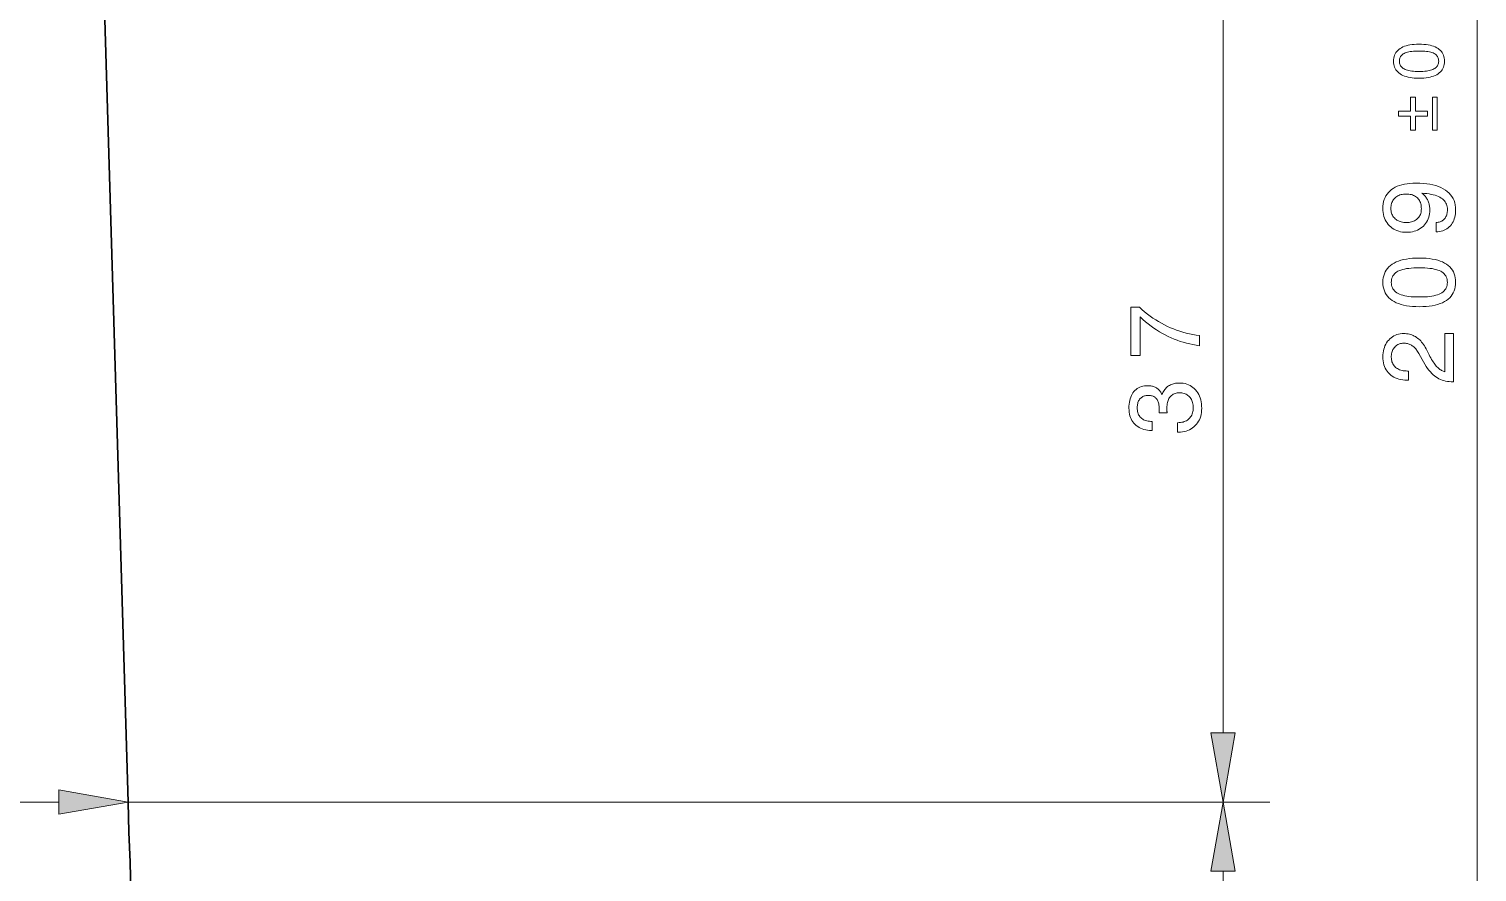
# Model space of a CAD drawing. Extents: x 0 to 297, y 0 to 420.
# Drawn here: x 160.1 to 221.9, y 211.3 to 247.4 of the extents above; entities that cross this region are included whole.
import ezdxf

# ---------------------------------------------------------------- set-up
doc = ezdxf.new("R2010")
doc.units = 0

msp = doc.modelspace()

# ---------------------------------------------------------------- linework, layer by layer
at = {"color": 7, "lineweight": 13}
for p, q in [((221.907, 141.27), (221.907, 344.361)), ((211.066, 217.27), (211.066, 248.361)), ((131.871, 214.315), (161.362, 214.315)), ((164.316, 214.315), (213.066, 214.315)), ((164.316, 214.315), (213.066, 214.315)), ((211.066, 182.27), (211.066, 211.361))]:
    msp.add_line(p, q, dxfattribs=at)
at = {"color": 7, "lineweight": 30}
msp.add_line((163.216, 251.315), (164.316, 214.315), dxfattribs=at)
at = {"color": 7, "lineweight": 13}
for points in [[(219.433, 245.246), (219.329, 245.247), (219.23, 245.253), (219.136, 245.262), (219.048, 245.275), (218.964, 245.292), (218.885, 245.312), (218.812, 245.337), (218.744, 245.365), (218.68, 245.396), (218.622, 245.431), (218.569, 245.47), (218.522, 245.513), (218.48, 245.558), (218.444, 245.607), (218.414, 245.66), (218.389, 245.716), (218.369, 245.775), (218.355, 245.838), (218.347, 245.904), (218.344, 245.973), (218.347, 246.043), (218.355, 246.109), (218.369, 246.172), (218.388, 246.232), (218.413, 246.288), (218.443, 246.34), (218.479, 246.389), (218.521, 246.435), (218.568, 246.477), (218.62, 246.515), (218.678, 246.55), (218.741, 246.582), (218.809, 246.609), (218.883, 246.633), (218.961, 246.653), (219.045, 246.67), (219.134, 246.683), (219.229, 246.692), (219.328, 246.697), (219.433, 246.699), (219.538, 246.697), (219.637, 246.692), (219.731, 246.683), (219.82, 246.67), (219.904, 246.653), (219.982, 246.633), (220.055, 246.609), (220.123, 246.582), (220.186, 246.55), (220.243, 246.515), (220.295, 246.477), (220.342, 246.435), (220.383, 246.389), (220.419, 246.34), (220.449, 246.288), (220.474, 246.232), (220.493, 246.172), (220.507, 246.109), (220.515, 246.043), (220.518, 245.973), (220.515, 245.904), (220.507, 245.838), (220.493, 245.775), (220.474, 245.716), (220.449, 245.66), (220.418, 245.607), (220.383, 245.558), (220.341, 245.513), (220.294, 245.47), (220.242, 245.431), (220.184, 245.396), (220.121, 245.365), (220.053, 245.337), (219.98, 245.312), (219.902, 245.292), (219.818, 245.275), (219.73, 245.262), (219.636, 245.253), (219.537, 245.247)], [(219.433, 245.535), (219.518, 245.536), (219.597, 245.539), (219.673, 245.544), (219.743, 245.552), (219.809, 245.561), (219.87, 245.573), (219.927, 245.587), (219.979, 245.603), (220.026, 245.621), (220.068, 245.641), (220.107, 245.663), (220.141, 245.688), (220.171, 245.716), (220.197, 245.745), (220.22, 245.777), (220.238, 245.812), (220.252, 245.848), (220.262, 245.888), (220.268, 245.929), (220.27, 245.973), (220.268, 246.017), (220.262, 246.059), (220.252, 246.098), (220.238, 246.135), (220.22, 246.17), (220.198, 246.201), (220.172, 246.231), (220.142, 246.258), (220.108, 246.282), (220.071, 246.304), (220.028, 246.324), (219.981, 246.342), (219.93, 246.357), (219.873, 246.371), (219.812, 246.382), (219.746, 246.392), (219.675, 246.399), (219.599, 246.404), (219.518, 246.407), (219.433, 246.408), (219.348, 246.407), (219.267, 246.404), (219.191, 246.399), (219.12, 246.392), (219.053, 246.382), (218.992, 246.371), (218.935, 246.357), (218.883, 246.342), (218.836, 246.324), (218.794, 246.304), (218.756, 246.282), (218.722, 246.258), (218.693, 246.231), (218.667, 246.201), (218.645, 246.17), (218.627, 246.135), (218.613, 246.098), (218.603, 246.059), (218.597, 246.017), (218.595, 245.973), (218.597, 245.929), (218.603, 245.888), (218.613, 245.848), (218.627, 245.812), (218.645, 245.777), (218.667, 245.745), (218.694, 245.716), (218.724, 245.688), (218.758, 245.663), (218.796, 245.641), (218.839, 245.621), (218.886, 245.603), (218.938, 245.587), (218.995, 245.573), (219.056, 245.561), (219.122, 245.552), (219.193, 245.544), (219.268, 245.539), (219.348, 245.536)], [(219.799, 243.63), (219.275, 243.63), (219.275, 243.03), (219.07, 243.03), (219.07, 243.63), (218.551, 243.63), (218.551, 243.838), (219.07, 243.838), (219.07, 244.437), (219.275, 244.437), (219.275, 243.838), (219.799, 243.838)], [(220.004, 243.03), (220.004, 244.437), (220.212, 244.437), (220.212, 243.03)], [(220.165, 238.687), (220.165, 239.083), (220.209, 239.087), (220.251, 239.093), (220.292, 239.101), (220.33, 239.113), (220.366, 239.127), (220.4, 239.143), (220.432, 239.163), (220.463, 239.184), (220.491, 239.209), (220.517, 239.236), (220.541, 239.266), (220.563, 239.297), (220.582, 239.331), (220.598, 239.366), (220.612, 239.404), (220.624, 239.444), (220.632, 239.485), (220.639, 239.529), (220.642, 239.575), (220.644, 239.623), (220.641, 239.687), (220.633, 239.748), (220.62, 239.806), (220.601, 239.861), (220.577, 239.913), (220.547, 239.962), (220.512, 240.008), (220.472, 240.051), (220.426, 240.09), (220.375, 240.127), (220.318, 240.16), (220.256, 240.191), (220.188, 240.219), (220.115, 240.243), (220.036, 240.265), (219.951, 240.284), (219.861, 240.3), (219.765, 240.314), (219.663, 240.324), (219.556, 240.331), (219.588, 240.305), (219.618, 240.278), (219.647, 240.25), (219.675, 240.221), (219.7, 240.191), (219.724, 240.16), (219.747, 240.127), (219.768, 240.094), (219.787, 240.059), (219.805, 240.023), (219.821, 239.987), (219.835, 239.949), (219.848, 239.911), (219.859, 239.872), (219.868, 239.832), (219.876, 239.791), (219.881, 239.749), (219.886, 239.706), (219.888, 239.663), (219.889, 239.619), (219.886, 239.535), (219.878, 239.455), (219.864, 239.378), (219.845, 239.304), (219.821, 239.233), (219.791, 239.165), (219.755, 239.101), (219.714, 239.04), (219.668, 238.982), (219.616, 238.927), (219.56, 238.877), (219.5, 238.832), (219.437, 238.792), (219.37, 238.757), (219.299, 238.728), (219.226, 238.704), (219.149, 238.685), (219.068, 238.672), (218.984, 238.664), (218.896, 238.662), (218.808, 238.664), (218.723, 238.673), (218.642, 238.687), (218.564, 238.707), (218.489, 238.732), (218.418, 238.763), (218.351, 238.799), (218.286, 238.842), (218.225, 238.89), (218.168, 238.943), (218.115, 239.001), (218.067, 239.063), (218.025, 239.128), (217.989, 239.196), (217.958, 239.268), (217.933, 239.343), (217.913, 239.422), (217.899, 239.505), (217.891, 239.59), (217.888, 239.68), (217.892, 239.782), (217.903, 239.88), (217.921, 239.973), (217.947, 240.06), (217.979, 240.143), (218.02, 240.221), (218.067, 240.294), (218.122, 240.363), (218.184, 240.426), (218.253, 240.484), (218.329, 240.537), (218.412, 240.585), (218.501, 240.627), (218.596, 240.663), (218.698, 240.694), (218.807, 240.719), (218.922, 240.738), (219.043, 240.752), (219.171, 240.761), (219.305, 240.763), (219.464, 240.76), (219.615, 240.752), (219.758, 240.737), (219.895, 240.716), (220.023, 240.689), (220.145, 240.656), (220.259, 240.618), (220.365, 240.573), (220.464, 240.523), (220.555, 240.466), (220.639, 240.404), (220.713, 240.337), (220.779, 240.265), (220.836, 240.188), (220.884, 240.106), (220.924, 240.018), (220.954, 239.926), (220.976, 239.829), (220.989, 239.726), (220.994, 239.619), (220.991, 239.535), (220.985, 239.455), (220.973, 239.379), (220.958, 239.306), (220.937, 239.236), (220.913, 239.17), (220.883, 239.107), (220.849, 239.048), (220.811, 238.992), (220.768, 238.94), (220.722, 238.892), (220.672, 238.849), (220.619, 238.811), (220.563, 238.778), (220.505, 238.75), (220.443, 238.727), (220.378, 238.71), (220.31, 238.697), (220.239, 238.689)], [(218.892, 239.079), (218.949, 239.081), (219.004, 239.085), (219.056, 239.093), (219.106, 239.105), (219.154, 239.119), (219.199, 239.137), (219.242, 239.158), (219.282, 239.182), (219.321, 239.21), (219.357, 239.24), (219.39, 239.274), (219.419, 239.309), (219.445, 239.346), (219.468, 239.386), (219.487, 239.428), (219.503, 239.471), (219.515, 239.517), (219.524, 239.565), (219.529, 239.615), (219.531, 239.667), (219.529, 239.725), (219.524, 239.78), (219.515, 239.833), (219.503, 239.883), (219.488, 239.93), (219.469, 239.975), (219.446, 240.018), (219.421, 240.058), (219.391, 240.095), (219.359, 240.13), (219.323, 240.162), (219.285, 240.19), (219.244, 240.215), (219.201, 240.237), (219.155, 240.256), (219.107, 240.271), (219.056, 240.282), (219.002, 240.291), (218.946, 240.296), (218.888, 240.298), (218.829, 240.296), (218.772, 240.291), (218.718, 240.282), (218.666, 240.271), (218.617, 240.256), (218.57, 240.237), (218.526, 240.215), (218.484, 240.19), (218.445, 240.162), (218.408, 240.13), (218.374, 240.095), (218.344, 240.058), (218.317, 240.019), (218.294, 239.977), (218.274, 239.934), (218.258, 239.887), (218.246, 239.839), (218.237, 239.788), (218.232, 239.735), (218.23, 239.68), (218.232, 239.627), (218.237, 239.576), (218.246, 239.527), (218.259, 239.481), (218.275, 239.436), (218.296, 239.394), (218.319, 239.353), (218.347, 239.315), (218.378, 239.279), (218.412, 239.244), (218.45, 239.213), (218.49, 239.185), (218.532, 239.16), (218.576, 239.139), (218.623, 239.12), (218.672, 239.105), (218.724, 239.094), (218.778, 239.086), (218.834, 239.081)], [(219.444, 235.484), (219.296, 235.487), (219.154, 235.495), (219.02, 235.508), (218.894, 235.527), (218.774, 235.551), (218.662, 235.58), (218.557, 235.615), (218.459, 235.654), (218.369, 235.7), (218.286, 235.75), (218.21, 235.806), (218.143, 235.866), (218.083, 235.931), (218.031, 236.001), (217.988, 236.076), (217.952, 236.156), (217.924, 236.241), (217.904, 236.33), (217.892, 236.425), (217.888, 236.524), (217.892, 236.624), (217.904, 236.719), (217.924, 236.809), (217.951, 236.894), (217.987, 236.974), (218.03, 237.049), (218.081, 237.119), (218.141, 237.184), (218.208, 237.244), (218.283, 237.299), (218.365, 237.348), (218.455, 237.393), (218.553, 237.432), (218.658, 237.467), (218.77, 237.495), (218.89, 237.519), (219.017, 237.537), (219.152, 237.551), (219.294, 237.558), (219.444, 237.561), (219.594, 237.558), (219.735, 237.551), (219.87, 237.537), (219.997, 237.519), (220.116, 237.495), (220.228, 237.467), (220.333, 237.432), (220.43, 237.393), (220.519, 237.348), (220.602, 237.299), (220.676, 237.244), (220.743, 237.184), (220.802, 237.119), (220.853, 237.049), (220.896, 236.974), (220.931, 236.894), (220.958, 236.809), (220.978, 236.719), (220.99, 236.624), (220.994, 236.524), (220.99, 236.425), (220.978, 236.33), (220.958, 236.241), (220.931, 236.156), (220.895, 236.076), (220.852, 236.001), (220.801, 235.931), (220.741, 235.866), (220.674, 235.806), (220.599, 235.75), (220.517, 235.7), (220.427, 235.654), (220.33, 235.615), (220.225, 235.58), (220.114, 235.551), (219.994, 235.527), (219.868, 235.508), (219.734, 235.495), (219.593, 235.487)], [(219.444, 235.898), (219.565, 235.899), (219.679, 235.904), (219.786, 235.911), (219.887, 235.922), (219.981, 235.936), (220.068, 235.952), (220.149, 235.972), (220.223, 235.995), (220.291, 236.021), (220.352, 236.049), (220.406, 236.082), (220.455, 236.117), (220.499, 236.156), (220.536, 236.198), (220.568, 236.244), (220.594, 236.293), (220.614, 236.346), (220.628, 236.402), (220.637, 236.461), (220.64, 236.524), (220.637, 236.587), (220.628, 236.647), (220.614, 236.703), (220.594, 236.755), (220.568, 236.804), (220.537, 236.85), (220.5, 236.892), (220.457, 236.931), (220.409, 236.966), (220.355, 236.997), (220.295, 237.025), (220.227, 237.051), (220.153, 237.073), (220.073, 237.092), (219.985, 237.109), (219.89, 237.122), (219.789, 237.132), (219.681, 237.14), (219.566, 237.144), (219.444, 237.146), (219.322, 237.144), (219.207, 237.14), (219.098, 237.132), (218.997, 237.122), (218.902, 237.109), (218.814, 237.092), (218.733, 237.073), (218.659, 237.051), (218.592, 237.025), (218.531, 236.997), (218.477, 236.966), (218.429, 236.931), (218.386, 236.892), (218.349, 236.85), (218.318, 236.804), (218.292, 236.755), (218.272, 236.703), (218.258, 236.647), (218.25, 236.587), (218.247, 236.524), (218.25, 236.461), (218.258, 236.402), (218.273, 236.346), (218.293, 236.293), (218.319, 236.244), (218.35, 236.198), (218.388, 236.156), (218.431, 236.117), (218.48, 236.082), (218.534, 236.049), (218.595, 236.021), (218.663, 235.995), (218.737, 235.972), (218.818, 235.952), (218.906, 235.936), (219, 235.922), (219.101, 235.911), (219.209, 235.904), (219.323, 235.899)], [(210.066, 233.814), (209.922, 233.835), (209.781, 233.861), (209.641, 233.89), (209.503, 233.924), (209.368, 233.962), (209.234, 234.003), (209.103, 234.049), (208.973, 234.099), (208.845, 234.153), (208.72, 234.211), (208.596, 234.274), (208.473, 234.341), (208.351, 234.412), (208.23, 234.488), (208.11, 234.569), (207.992, 234.655), (207.874, 234.745), (207.757, 234.84), (207.642, 234.939), (207.528, 235.043), (207.528, 233.403), (207.133, 233.403), (207.133, 235.458), (207.492, 235.458), (207.604, 235.358), (207.718, 235.262), (207.833, 235.17), (207.951, 235.082), (208.069, 234.999), (208.19, 234.919), (208.312, 234.844), (208.436, 234.773), (208.562, 234.707), (208.689, 234.644), (208.818, 234.586), (208.949, 234.532), (209.082, 234.482), (209.217, 234.437), (209.354, 234.395), (209.492, 234.358), (209.633, 234.325), (209.775, 234.296), (209.92, 234.271), (210.066, 234.25)], [(220.907, 232.274), (220.895, 232.274), (220.807, 232.276), (220.723, 232.282), (220.641, 232.292), (220.562, 232.307), (220.486, 232.325), (220.414, 232.348), (220.344, 232.375), (220.277, 232.406), (220.213, 232.441), (220.151, 232.48), (220.092, 232.525), (220.032, 232.576), (219.973, 232.634), (219.914, 232.699), (219.854, 232.77), (219.795, 232.848), (219.736, 232.933), (219.678, 233.024), (219.619, 233.122), (219.56, 233.227), (219.421, 233.482), (219.396, 233.526), (219.37, 233.569), (219.344, 233.608), (219.317, 233.646), (219.289, 233.68), (219.261, 233.713), (219.232, 233.742), (219.202, 233.77), (219.172, 233.795), (219.142, 233.817), (219.11, 233.837), (219.078, 233.855), (219.044, 233.871), (219.009, 233.884), (218.973, 233.896), (218.936, 233.905), (218.898, 233.913), (218.859, 233.918), (218.819, 233.921), (218.778, 233.922), (218.731, 233.921), (218.686, 233.916), (218.643, 233.908), (218.602, 233.896), (218.563, 233.881), (218.525, 233.863), (218.489, 233.842), (218.456, 233.818), (218.423, 233.79), (218.393, 233.759), (218.365, 233.725), (218.34, 233.689), (218.319, 233.651), (218.299, 233.61), (218.283, 233.568), (218.27, 233.523), (218.26, 233.476), (218.253, 233.427), (218.248, 233.375), (218.247, 233.321), (218.249, 233.268), (218.254, 233.217), (218.263, 233.169), (218.276, 233.122), (218.293, 233.078), (218.314, 233.036), (218.338, 232.997), (218.365, 232.96), (218.397, 232.925), (218.432, 232.892), (218.471, 232.863), (218.512, 232.836), (218.556, 232.812), (218.603, 232.792), (218.653, 232.775), (218.705, 232.76), (218.76, 232.749), (218.818, 232.742), (218.879, 232.737), (218.942, 232.735), (218.978, 232.735), (218.978, 232.343), (218.917, 232.343), (218.824, 232.346), (218.735, 232.354), (218.65, 232.367), (218.569, 232.386), (218.492, 232.411), (218.419, 232.44), (218.35, 232.475), (218.284, 232.516), (218.223, 232.562), (218.166, 232.613), (218.113, 232.669), (218.066, 232.729), (218.024, 232.792), (217.988, 232.86), (217.958, 232.931), (217.933, 233.006), (217.913, 233.085), (217.899, 233.168), (217.891, 233.254), (217.888, 233.345), (217.891, 233.431), (217.898, 233.515), (217.911, 233.595), (217.928, 233.672), (217.95, 233.745), (217.977, 233.815), (218.009, 233.881), (218.046, 233.944), (218.088, 234.004), (218.135, 234.06), (218.186, 234.112), (218.24, 234.159), (218.297, 234.2), (218.357, 234.235), (218.42, 234.265), (218.486, 234.29), (218.556, 234.309), (218.628, 234.322), (218.704, 234.331), (218.782, 234.333), (218.843, 234.332), (218.903, 234.327), (218.961, 234.319), (219.018, 234.308), (219.073, 234.293), (219.126, 234.276), (219.178, 234.255), (219.229, 234.231), (219.278, 234.204), (219.325, 234.173), (219.371, 234.139), (219.416, 234.102), (219.459, 234.062), (219.501, 234.018), (219.542, 233.971), (219.582, 233.92), (219.621, 233.866), (219.658, 233.809), (219.694, 233.748), (219.729, 233.684), (219.857, 233.431), (219.895, 233.361), (219.931, 233.295), (219.967, 233.233), (220.002, 233.175), (220.036, 233.121), (220.07, 233.072), (220.103, 233.026), (220.135, 232.984), (220.166, 232.947), (220.197, 232.913), (220.228, 232.883), (220.259, 232.855), (220.291, 232.829), (220.324, 232.805), (220.358, 232.783), (220.392, 232.763), (220.427, 232.746), (220.463, 232.73), (220.499, 232.717), (220.536, 232.706), (220.536, 234.333), (220.907, 234.333)], [(209.126, 230.127), (209.126, 230.525), (209.187, 230.528), (209.246, 230.534), (209.303, 230.543), (209.356, 230.556), (209.406, 230.572), (209.454, 230.591), (209.499, 230.613), (209.541, 230.638), (209.58, 230.667), (209.616, 230.699), (209.649, 230.734), (209.678, 230.771), (209.705, 230.812), (209.727, 230.854), (209.746, 230.9), (209.762, 230.948), (209.774, 230.999), (209.783, 231.053), (209.788, 231.109), (209.79, 231.168), (209.788, 231.226), (209.783, 231.281), (209.776, 231.334), (209.764, 231.384), (209.75, 231.432), (209.733, 231.477), (209.712, 231.52), (209.689, 231.56), (209.662, 231.598), (209.632, 231.633), (209.599, 231.665), (209.564, 231.694), (209.526, 231.719), (209.486, 231.741), (209.444, 231.76), (209.399, 231.775), (209.352, 231.787), (209.303, 231.796), (209.251, 231.801), (209.197, 231.803), (209.148, 231.801), (209.101, 231.796), (209.057, 231.787), (209.014, 231.776), (208.974, 231.761), (208.936, 231.742), (208.9, 231.72), (208.867, 231.695), (208.835, 231.667), (208.806, 231.635), (208.78, 231.6), (208.756, 231.562), (208.735, 231.522), (208.717, 231.479), (208.701, 231.433), (208.688, 231.385), (208.679, 231.334), (208.672, 231.28), (208.667, 231.223), (208.666, 231.164), (208.666, 231.155), (208.666, 231.147), (208.666, 231.138), (208.666, 231.129), (208.667, 231.121), (208.667, 231.112), (208.667, 231.103), (208.667, 231.094), (208.668, 231.084), (208.668, 231.075), (208.669, 231.066), (208.669, 231.055), (208.67, 231.045), (208.67, 231.033), (208.671, 231.021), (208.671, 231.009), (208.672, 230.996), (208.673, 230.982), (208.674, 230.968), (208.674, 230.953), (208.335, 230.953), (208.335, 230.962), (208.336, 230.971), (208.336, 230.98), (208.337, 230.989), (208.337, 230.998), (208.337, 231.007), (208.337, 231.016), (208.338, 231.024), (208.338, 231.033), (208.338, 231.041), (208.338, 231.05), (208.339, 231.058), (208.339, 231.066), (208.339, 231.074), (208.339, 231.082), (208.339, 231.09), (208.339, 231.097), (208.339, 231.105), (208.339, 231.112), (208.339, 231.119), (208.338, 231.176), (208.335, 231.23), (208.329, 231.28), (208.321, 231.328), (208.311, 231.373), (208.298, 231.414), (208.283, 231.453), (208.266, 231.489), (208.246, 231.521), (208.224, 231.551), (208.2, 231.577), (208.174, 231.601), (208.145, 231.622), (208.113, 231.64), (208.079, 231.656), (208.043, 231.668), (208.004, 231.678), (207.963, 231.685), (207.919, 231.689), (207.873, 231.691), (207.829, 231.689), (207.786, 231.685), (207.746, 231.679), (207.708, 231.669), (207.672, 231.657), (207.638, 231.642), (207.606, 231.624), (207.577, 231.604), (207.549, 231.581), (207.523, 231.555), (207.5, 231.526), (207.479, 231.496), (207.461, 231.463), (207.445, 231.427), (207.432, 231.389), (207.421, 231.349), (207.412, 231.306), (207.406, 231.261), (207.402, 231.214), (207.401, 231.164), (207.403, 231.108), (207.408, 231.055), (207.416, 231.004), (207.427, 230.956), (207.442, 230.912), (207.46, 230.869), (207.481, 230.83), (207.505, 230.793), (207.533, 230.76), (207.563, 230.728), (207.597, 230.7), (207.634, 230.675), (207.675, 230.653), (207.718, 230.633), (207.764, 230.617), (207.813, 230.604), (207.865, 230.593), (207.92, 230.586), (207.979, 230.581), (208.04, 230.58), (208.04, 230.196), (208.01, 230.196), (207.924, 230.199), (207.841, 230.206), (207.762, 230.219), (207.687, 230.237), (207.615, 230.26), (207.546, 230.288), (207.481, 230.322), (207.42, 230.36), (207.362, 230.404), (207.308, 230.452), (207.259, 230.505), (207.214, 230.562), (207.175, 230.622), (207.141, 230.686), (207.112, 230.753), (207.089, 230.824), (207.07, 230.898), (207.057, 230.976), (207.05, 231.058), (207.047, 231.143), (207.049, 231.233), (207.055, 231.318), (207.066, 231.4), (207.081, 231.477), (207.1, 231.551), (207.124, 231.62), (207.151, 231.685), (207.183, 231.746), (207.219, 231.803), (207.26, 231.855), (207.304, 231.903), (207.352, 231.946), (207.403, 231.984), (207.457, 232.017), (207.515, 232.045), (207.576, 232.068), (207.641, 232.085), (207.708, 232.098), (207.78, 232.106), (207.854, 232.108), (207.897, 232.107), (207.939, 232.104), (207.979, 232.1), (208.018, 232.093), (208.056, 232.084), (208.092, 232.074), (208.127, 232.061), (208.161, 232.047), (208.194, 232.031), (208.225, 232.012), (208.255, 231.992), (208.284, 231.97), (208.311, 231.947), (208.337, 231.921), (208.361, 231.893), (208.384, 231.864), (208.405, 231.833), (208.424, 231.8), (208.443, 231.765), (208.459, 231.729), (208.478, 231.776), (208.499, 231.821), (208.521, 231.864), (208.546, 231.904), (208.573, 231.942), (208.601, 231.978), (208.632, 232.011), (208.665, 232.042), (208.699, 232.07), (208.736, 232.097), (208.774, 232.12), (208.814, 232.142), (208.856, 232.161), (208.9, 232.177), (208.945, 232.191), (208.992, 232.202), (209.041, 232.211), (209.091, 232.217), (209.143, 232.221), (209.197, 232.222), (209.282, 232.219), (209.363, 232.21), (209.441, 232.196), (209.516, 232.175), (209.587, 232.148), (209.654, 232.116), (209.719, 232.077), (209.78, 232.033), (209.837, 231.983), (209.891, 231.927), (209.941, 231.866), (209.985, 231.801), (210.024, 231.732), (210.058, 231.66), (210.087, 231.583), (210.111, 231.503), (210.129, 231.419), (210.142, 231.331), (210.15, 231.239), (210.152, 231.143), (210.15, 231.052), (210.141, 230.965), (210.128, 230.881), (210.109, 230.802), (210.084, 230.726), (210.054, 230.654), (210.019, 230.585), (209.978, 230.521), (209.932, 230.46), (209.88, 230.403), (209.824, 230.35), (209.764, 230.303), (209.701, 230.262), (209.634, 230.226), (209.563, 230.196), (209.489, 230.171), (209.411, 230.151), (209.329, 230.138), (209.244, 230.129), (209.155, 230.127)], [(210.545, 217.27), (211.066, 214.315), (211.587, 217.27)], [(161.362, 213.794), (164.316, 214.315), (161.362, 214.836)], [(211.587, 211.361), (211.066, 214.315), (210.545, 211.361)]]:
    msp.add_lwpolyline(points, close=True, dxfattribs=at)
at = {"color": 7, "lineweight": 30}
msp.add_arc((470.926, 223.431), 306.745, 181.70288, 185.54264, dxfattribs=at)
at = {"color": 7, "lineweight": 13}
for points in [[(210.545, 217.27), (211.066, 214.315), (210.545, 217.27), (211.587, 217.27)], [(161.362, 213.794), (164.316, 214.315), (161.362, 213.794), (161.362, 214.836)], [(211.587, 211.361), (211.066, 214.315), (211.587, 211.361), (210.545, 211.361)]]:
    msp.add_solid(points, dxfattribs=at)

doc.saveas('drawing.dxf')
